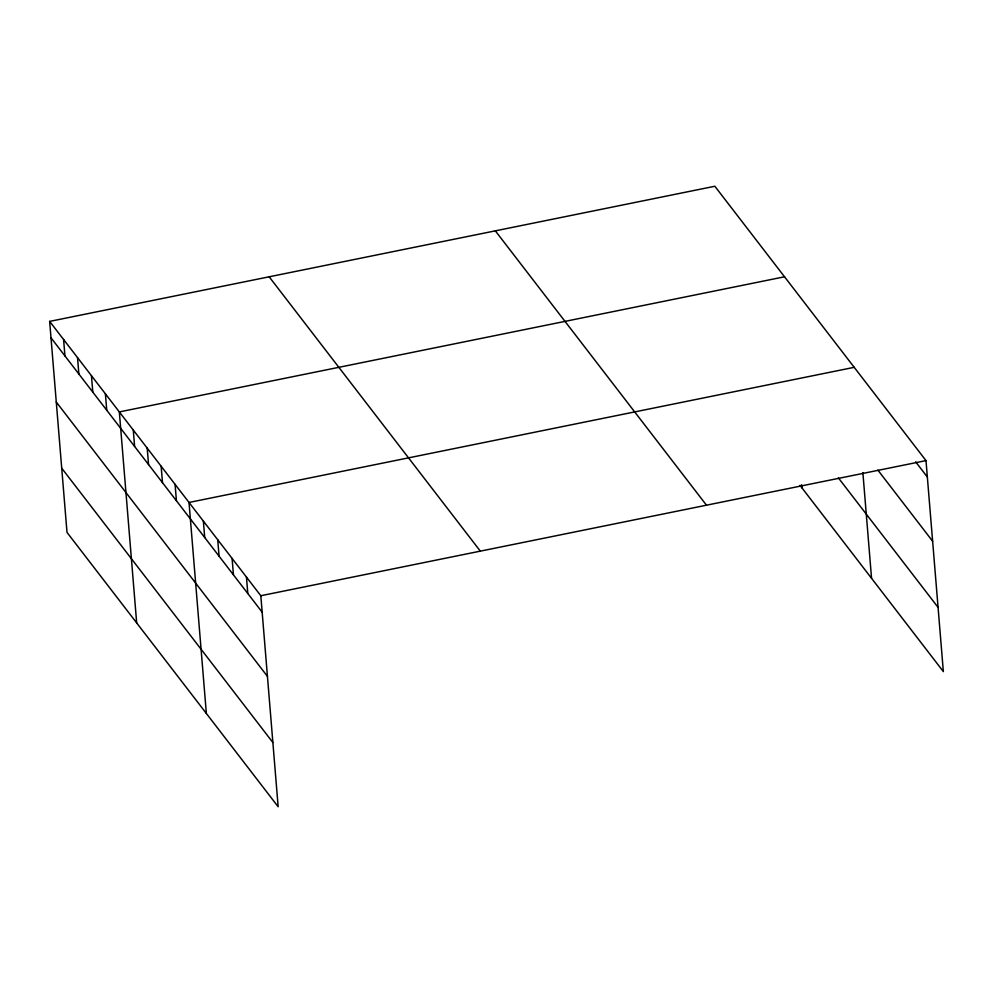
<?xml version="1.0" encoding="UTF-8"?>
<svg xmlns="http://www.w3.org/2000/svg" width="993" height="993" viewBox="0 0 993 993"><rect width="100%" height="100%" fill="white"/><g stroke="black" fill="none" stroke-linecap="round" stroke-linejoin="round"><path stroke-width="1.49" d="M49.65 321.397L260.811 595.738L278.152 806.75L67.003 532.397L49.65 321.397L714.848 186.25L925.997 460.603L943.35 671.603L800.023 485.378M784.532 276.786L119.334 411.921L136.674 622.934M854.203 367.323L189.018 502.458L206.358 713.47M260.811 595.738L925.997 460.603M915.683 461.869L927.35 477.025M877.886 470.111L932.626 541.235M838.402 477.906L938.075 607.393M495.333 230.848L706.482 505.201M269.165 276.799L480.327 551.14M51.003 337.819L262.152 612.16M56.278 402.028L267.44 676.382M61.715 468.187L272.876 742.528M862.867 472.581L871.556 578.323M801.624 484.733L801.872 487.799M246.45 577.082L247.803 593.516M232.089 558.426L233.442 574.86M217.728 539.77L219.081 556.204M203.366 521.114L204.719 537.548M175.078 484.361L176.431 500.782M161.139 466.251L162.492 482.672M147.2 448.141L148.553 464.563M133.273 430.031L134.614 446.465M105.395 393.824L106.748 410.246M91.455 375.714L92.808 392.136M77.528 357.604L78.869 374.026M63.589 339.494L64.942 355.928"/></g></svg>
